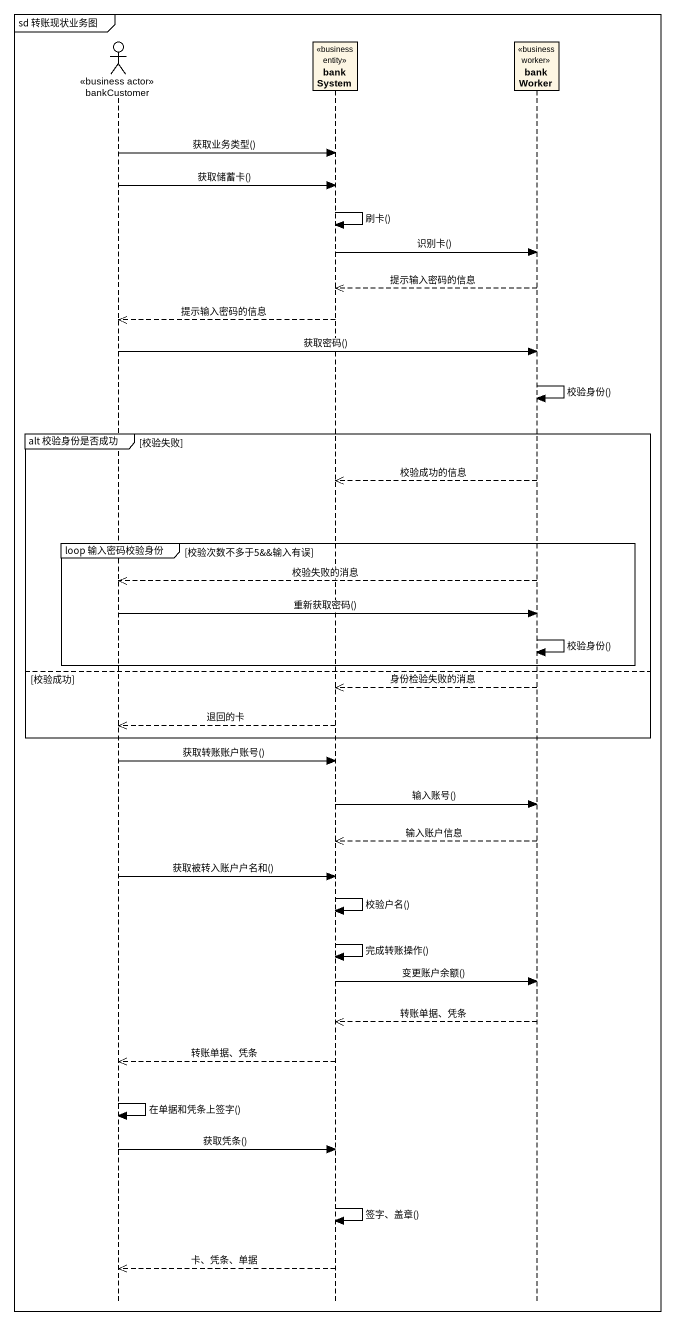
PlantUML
@startuml
mainframe sd 转账现状业务图
hide footbox
actor bankCustomer <<business actor>>
participant bankSystem <<business entity>>
participant bankWorker <<business worker>>

bankCustomer -> bankSystem : 获取业务类型()
bankCustomer -> bankSystem : 获取储蓄卡()
bankSystem -> bankSystem : 刷卡()
bankSystem -> bankWorker : 识别卡()
bankWorker -->> bankSystem : 提示输入密码的信息
bankSystem -->> bankCustomer : 提示输入密码的信息
bankCustomer -> bankWorker : 获取密码()
bankWorker -> bankWorker : 校验身份()
group alt 校验身份是否成功 [校验失败]
  bankWorker -->> bankSystem : 校验成功的信息
  group loop 输入密码校验身份 [校验次数不多于5&&输入有误]
    bankWorker -->> bankCustomer : 校验失败的消息
    bankCustomer -> bankWorker : 重新获取密码()
    bankWorker -> bankWorker : 校验身份()
  end
else 校验成功
  bankWorker -->> bankSystem : 身份检验失败的消息
  bankSystem -->> bankCustomer : 退回的卡
end
bankCustomer -> bankSystem : 获取转账账户账号()
bankSystem -> bankWorker : 输入账号()
bankWorker -->> bankSystem : 输入账户信息
bankCustomer -> bankSystem : 获取被转入账户户名和()
bankSystem -> bankSystem : 校验户名()
bankSystem -> bankSystem : 完成转账操作()
bankSystem -> bankWorker : 变更账户余额()
bankWorker -->> bankSystem : 转账单据、凭条
bankSystem -->> bankCustomer : 转账单据、凭条
bankCustomer -> bankCustomer : 在单据和凭条上签字()
bankCustomer -> bankSystem : 获取凭条()
bankSystem -> bankSystem : 签字、盖章()
bankSystem -->> bankCustomer : 卡、凭条、单据
@enduml
